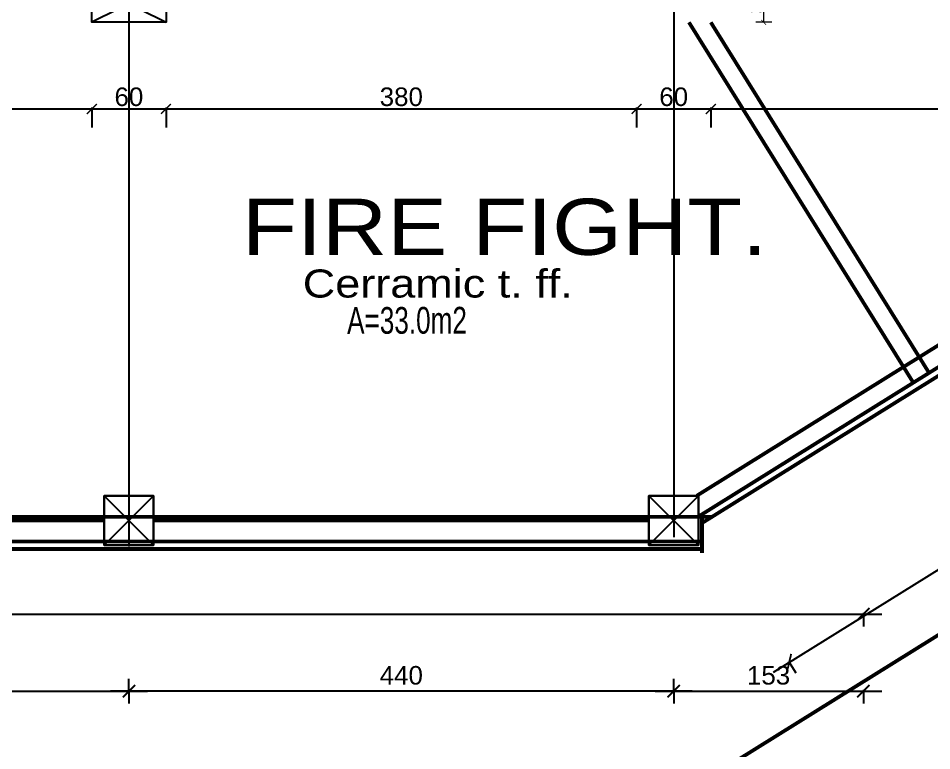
# Model space of a CAD drawing. Extents: x 250879 to 348495, y -51522 to -9360.
# Drawn here: x 308673 to 309412, y -23697 to -23105 of the extents above; entities that cross this region are included whole.
import ezdxf

# ---------------------------------------------------------------- set-up
doc = ezdxf.new("R2010")
doc.units = 0
doc.layers.get('0').update_dxf_attribs({"linetype": 'CONTINUOUS'})
doc.layers.get('DEFPOINTS').update_dxf_attribs({"color": 9, "linetype": 'CONTINUOUS'})
for name, color, linetype, lineweight in [('A-text finishing', 6, 'CONTINUOUS', 13), ('A-text function', 30, 'CONTINUOUS', 20), ('dimention', 151, 'CONTINUOUS', 13)]:
    doc.layers.add(name, color=color, linetype=linetype, lineweight=lineweight)
for name, color, linetype in [('AXIS', 1, 'CONTINUOUS'), ('COLUMN', 5, 'CONTINUOUS'), ('TEXT', 3, 'CONTINUOUS'), ('WALL', 7, 'CONTINUOUS'), ('WALL1', 2, 'CONTINUOUS')]:
    doc.layers.add(name, color=color, linetype=linetype)
doc.styles.add('ARIAL', font='BOD_CR.TTF', dxfattribs={"width": 1.2})
doc.styles.get("Standard").update_dxf_attribs({"font": 'sanss___.ttf', "height": 15})
doc.styles.add('yon', font='ARIALN.TTF')
doc.dimstyles.new('CM', dxfattribs={"dimscale": 0, "dimtxt": 12, "dimasz": 0.4, "dimexe": 50, "dimexo": 1000, "dimgap": 0.03, "dimtad": 1, "dimdec": 0, "dimzin": 0, "dimdsep": 46, "dimtxsty": 'yon', "dimblk": 'Ar thick3', "dimcen": 3, "dimdle": 8, "dimse1": 1, "dimse2": 1, "dimclrd": 8, "dimclre": 8, "dimclrt": 30, "dimadec": 0, "dimazin": 0, "dimtfac": 1, "dimtdec": 0, "dimtix": 1, "dimtmove": 1, "dimatfit": 3, "dimfxl": 50, "dimtolj": 1, "dimtzin": 0, "dimlwd": 9, "dimarcsym": 0})
doc.dimstyles.get("Standard").update_dxf_attribs({"dimtxt": 15, "dimasz": 10, "dimexe": 10, "dimexo": 30, "dimgap": 5, "dimtad": 1, "dimdec": 0, "dimdsep": 46, "dimtxsty": 'Standard', "dimblk1": 'ARCHTICK', "dimblk2": 'ARCHTICK', "dimsah": 1, "dimcen": 2.5, "dimdle": 15, "dimclrd": 3, "dimclre": 3, "dimclrt": 3, "dimazin": 0, "dimtfac": 1, "dimtdec": 0, "dimtmove": 2, "dimatfit": 2, "dimldrblk": 'ARCHTICK', "dimfxl": 1.0455, "dimfxlon": 1, "dimtolj": 1, "dimtzin": 0, "dimarcsym": 0})
doc.dimstyles.new('STANDARD$0', dxfattribs={"dimscale": 0, "dimtxt": 12, "dimasz": 8, "dimexe": 15, "dimexo": 0.0625, "dimgap": 2, "dimtad": 1, "dimdec": 0, "dimzin": 0, "dimdsep": 46, "dimtxsty": 'Standard', "dimblk1": 'ARCHTICK', "dimblk2": 'ARCHTICK', "dimsah": 1, "dimcen": 0.09, "dimdle": 15, "dimclrd": 3, "dimclre": 3, "dimclrt": 3, "dimazin": 0, "dimtfac": 1, "dimtdec": 0, "dimtofl": 0, "dimtmove": 1, "dimatfit": 3, "dimldrblk": 'ARCHTICK', "dimfxl": 1.0455, "dimfxlon": 1, "dimtolj": 1, "dimtzin": 0, "dimarcsym": 0})

# ---------------------------------------------------------------- blocks, each defined once
blk = doc.blocks.new('_ARCHTICK')
at = {"color": 0, "linetype": 'ByBlock', "const_width": 0.15}
blk.add_lwpolyline([(-0.5, -0.5), (0.5, 0.5)], dxfattribs=at)
blk = doc.blocks.new('*D144')
at = {"layer": 'DEFPOINTS', "color": 0, "linetype": 'ByBlock', "ltscale": 3, "transparency": 16777216}
for p in [(308122.1, -23640.94), (308762.42, -23648.72), (308762.42, -23648.72)]:
    blk.add_point(p, dxfattribs=at)
at = {"layer": 'WALL1', "color": 3, "linetype": 'ByBlock', "lineweight": -2, "ltscale": 3, "transparency": 16777216}
for p, q in [((308762.42, -23648.72), (308762.42, -23638.72)), ((308107.1, -23648.72), (308777.42, -23648.72)), ((308122.1, -23648.72), (308122.1, -23658.72))]:
    blk.add_line(p, q, dxfattribs=at)
at = {"layer": 'WALL1', "color": 3, "linetype": 'ByBlock', "lineweight": -2, "ltscale": 3, "transparency": 16777216, "xscale": 10, "yscale": 10, "zscale": 10, "rotation": 180}
blk.add_blockref('_ARCHTICK', (308122.1, -23648.72), dxfattribs=at)
at = {"layer": 'WALL1', "color": 3, "linetype": 'ByBlock', "lineweight": -2, "ltscale": 3, "transparency": 16777216, "xscale": 10, "yscale": 10, "zscale": 10}
blk.add_blockref('_ARCHTICK', (308762.42, -23648.72), dxfattribs=at)
at = {"layer": 'WALL1', "color": 3, "linetype": 'ByBlock', "ltscale": 3, "transparency": 16777216, "insert": (308594.37, -23623.25), "char_height": 15, "attachment_point": 5}
blk.add_mtext('\\A1;640', dxfattribs=at)
blk = doc.blocks.new('*D151')
at = {"layer": 'DEFPOINTS', "color": 0, "linetype": 'ByBlock', "ltscale": 3, "transparency": 16777216}
for p in [(308762.42, -23640.94), (309202.9, -23640.94), (308762.42, -23648.72)]:
    blk.add_point(p, dxfattribs=at)
at = {"layer": 'WALL1', "color": 3, "linetype": 'ByBlock', "lineweight": -2, "ltscale": 3, "transparency": 16777216}
for p, q in [((309217.9, -23648.72), (308747.42, -23648.72)), ((308762.42, -23648.72), (308762.42, -23658.72)), ((309202.9, -23648.72), (309202.9, -23658.72))]:
    blk.add_line(p, q, dxfattribs=at)
at = {"layer": 'WALL1', "color": 3, "linetype": 'ByBlock', "lineweight": -2, "ltscale": 3, "transparency": 16777216, "xscale": 10, "yscale": 10, "zscale": 10, "rotation": 180}
blk.add_blockref('_ARCHTICK', (308762.42, -23648.72), dxfattribs=at)
at = {"layer": 'WALL1', "color": 3, "linetype": 'ByBlock', "lineweight": -2, "ltscale": 3, "transparency": 16777216, "xscale": 10, "yscale": 10, "zscale": 10}
blk.add_blockref('_ARCHTICK', (309202.9, -23648.72), dxfattribs=at)
at = {"layer": 'WALL1', "color": 3, "linetype": 'ByBlock', "ltscale": 3, "transparency": 16777216, "insert": (308982.66, -23636), "char_height": 15, "attachment_point": 5}
blk.add_mtext('\\A1;440', dxfattribs=at)
blk = doc.blocks.new('site77')
at = {"layer": 'WALL', "linetype": 'Continuous', "const_width": 3}
blk.add_lwpolyline([(159235.42, -36546.69), (160167.46, -35966.25)], dxfattribs=at)
blk = doc.blocks.new('COLUMN')
at = {"layer": 'AXIS'}
for p, q in [((236924.7, -9644.26), (236984.7, -9674.26)), ((236984.7, -9644.26), (236924.7, -9674.26))]:
    blk.add_line(p, q, dxfattribs=at)
at = {"layer": 'COLUMN'}
blk.add_lwpolyline([(236924.7, -9644.26), (236984.7, -9644.26), (236984.7, -9674.26), (236924.7, -9674.26)], close=True, dxfattribs=at)
blk = doc.blocks.new('AXISG')
at = {"layer": 'AXIS'}
blk.add_line((307035.68, -19949.16), (307035.68, -23531.69), dxfattribs=at)
at = {"layer": 'WALL', "linetype": 'Continuous'}
blk.add_blockref('COLUMN', (70080.98, -13433.91), dxfattribs=at)
blk = doc.blocks.new('*D1183')
at = {"layer": 'DEFPOINTS', "color": 0, "linetype": 'ByBlock', "ltscale": 3, "transparency": 16777216}
for p in [(307546.62, -23527.79), (309356.33, -23527.79), (309356.33, -23586.48)]:
    blk.add_point(p, dxfattribs=at)
at = {"layer": 'WALL1', "color": 3, "linetype": 'ByBlock', "lineweight": -2, "ltscale": 3, "transparency": 16777216}
for p, q in [((307531.62, -23586.48), (309371.33, -23586.48)), ((307546.62, -23585.43), (307546.62, -23596.48)), ((309356.33, -23585.43), (309356.33, -23596.48))]:
    blk.add_line(p, q, dxfattribs=at)
at = {"layer": 'WALL1', "color": 3, "linetype": 'ByBlock', "lineweight": -2, "ltscale": 3, "transparency": 16777216, "xscale": 10, "yscale": 10, "zscale": 10, "rotation": 180}
blk.add_blockref('_ARCHTICK', (307546.62, -23586.48), dxfattribs=at)
at = {"layer": 'WALL1', "color": 3, "linetype": 'ByBlock', "lineweight": -2, "ltscale": 3, "transparency": 16777216, "xscale": 10, "yscale": 10, "zscale": 10}
blk.add_blockref('_ARCHTICK', (309356.33, -23586.48), dxfattribs=at)
at = {"layer": 'WALL1', "color": 3, "linetype": 'ByBlock', "ltscale": 3, "transparency": 16777216, "insert": (308628.16, -23573.75), "char_height": 15, "attachment_point": 5}
blk.add_mtext('\\A1;1810', dxfattribs=at)
blk = doc.blocks.new('*D1184')
at = {"layer": 'DEFPOINTS', "color": 0, "linetype": 'ByBlock', "ltscale": 3, "transparency": 16777216}
for p in [(309844.23, -23127.7), (309914.46, -23240.47), (309226.07, -23512.66)]:
    blk.add_point(p, dxfattribs=at)
at = {"layer": 'WALL1', "color": 3, "linetype": 'ByBlock', "lineweight": -2, "ltscale": 3, "transparency": 16777216}
for p, q in [((309283.57, -23633.36), (309927.19, -23232.54)), ((309913.9, -23239.58), (309919.74, -23248.96)), ((309295.75, -23624.55), (309301.59, -23633.92))]:
    blk.add_line(p, q, dxfattribs=at)
at = {"layer": 'WALL1', "color": 3, "linetype": 'ByBlock', "lineweight": -2, "ltscale": 3, "transparency": 16777216, "xscale": 10, "yscale": 10, "zscale": 10}
for p, rotation in [((309914.46, -23240.47), 31.91311431411697), ((309296.3, -23625.44), 211.913114314117)]:
    blk.add_blockref('_ARCHTICK', p, dxfattribs=dict(at, rotation=rotation))
at = {"layer": 'WALL1', "color": 3, "linetype": 'ByBlock', "ltscale": 3, "transparency": 16777216, "insert": (309598.65, -23422.15), "char_height": 15, "attachment_point": 5, "rotation": 31.91311}
blk.add_mtext('\\A1;728', dxfattribs=at)
blk = doc.blocks.new('*D1206')
at = {"layer": 'DEFPOINTS', "color": 0, "linetype": 'Continuous', "transparency": 16777216}
for p in [(308552.58, -23108), (308732.42, -23108), (308732.42, -23178.04)]:
    blk.add_point(p, dxfattribs=at)
at = {"layer": 'WALL', "color": 3, "linetype": 'Continuous', "lineweight": -2, "transparency": 16777216}
for p, q in [((308537.58, -23178.04), (308747.42, -23178.04)), ((308552.58, -23176.99), (308552.58, -23193.04)), ((308732.42, -23176.99), (308732.42, -23193.04))]:
    blk.add_line(p, q, dxfattribs=at)
at = {"layer": 'WALL', "color": 3, "linetype": 'Continuous', "lineweight": -2, "transparency": 16777216, "xscale": 8, "yscale": 8, "zscale": 8, "rotation": 180}
blk.add_blockref('_ARCHTICK', (308552.58, -23178.04), dxfattribs=at)
at = {"layer": 'WALL', "color": 3, "linetype": 'Continuous', "lineweight": -2, "transparency": 16777216, "xscale": 8, "yscale": 8, "zscale": 8}
blk.add_blockref('_ARCHTICK', (308732.42, -23178.04), dxfattribs=at)
at = {"layer": 'WALL', "color": 3, "linetype": 'Continuous', "transparency": 16777216, "insert": (308642.5, -23168.31), "char_height": 15, "attachment_point": 5}
blk.add_mtext('\\A1;180', dxfattribs=at)
blk = doc.blocks.new('*D1207')
at = {"layer": 'DEFPOINTS', "color": 0, "linetype": 'Continuous', "transparency": 16777216}
for p in [(308732.42, -23108), (308792.42, -23108), (308792.42, -23178.04)]:
    blk.add_point(p, dxfattribs=at)
at = {"layer": 'WALL', "color": 3, "linetype": 'Continuous', "lineweight": -2, "transparency": 16777216}
for p, q in [((308717.42, -23178.04), (308807.42, -23178.04)), ((308732.42, -23176.99), (308732.42, -23193.04)), ((308792.42, -23176.99), (308792.42, -23193.04))]:
    blk.add_line(p, q, dxfattribs=at)
at = {"layer": 'WALL', "color": 3, "linetype": 'Continuous', "lineweight": -2, "transparency": 16777216, "xscale": 8, "yscale": 8, "zscale": 8, "rotation": 180}
blk.add_blockref('_ARCHTICK', (308732.42, -23178.04), dxfattribs=at)
at = {"layer": 'WALL', "color": 3, "linetype": 'Continuous', "lineweight": -2, "transparency": 16777216, "xscale": 8, "yscale": 8, "zscale": 8}
blk.add_blockref('_ARCHTICK', (308792.42, -23178.04), dxfattribs=at)
at = {"layer": 'WALL', "color": 3, "linetype": 'Continuous', "transparency": 16777216, "insert": (308762.42, -23168.3), "char_height": 15, "attachment_point": 5}
blk.add_mtext('\\A1;60', dxfattribs=at)
blk = doc.blocks.new('*D1208')
at = {"layer": 'DEFPOINTS', "color": 0, "linetype": 'Continuous', "transparency": 16777216}
for p in [(308792.42, -23108), (309172.9, -23108), (309172.9, -23178.04)]:
    blk.add_point(p, dxfattribs=at)
at = {"layer": 'WALL', "color": 3, "linetype": 'Continuous', "lineweight": -2, "transparency": 16777216}
for p, q in [((308777.42, -23178.04), (309187.9, -23178.04)), ((308792.42, -23176.99), (308792.42, -23193.04)), ((309172.9, -23176.99), (309172.9, -23193.04))]:
    blk.add_line(p, q, dxfattribs=at)
at = {"layer": 'WALL', "color": 3, "linetype": 'Continuous', "lineweight": -2, "transparency": 16777216, "xscale": 8, "yscale": 8, "zscale": 8, "rotation": 180}
blk.add_blockref('_ARCHTICK', (308792.42, -23178.04), dxfattribs=at)
at = {"layer": 'WALL', "color": 3, "linetype": 'Continuous', "lineweight": -2, "transparency": 16777216, "xscale": 8, "yscale": 8, "zscale": 8}
blk.add_blockref('_ARCHTICK', (309172.9, -23178.04), dxfattribs=at)
at = {"layer": 'WALL', "color": 3, "linetype": 'Continuous', "transparency": 16777216, "insert": (308982.66, -23168.3), "char_height": 15, "attachment_point": 5}
blk.add_mtext('\\A1;380', dxfattribs=at)
blk = doc.blocks.new('*D1209')
at = {"layer": 'DEFPOINTS', "color": 0, "linetype": 'Continuous', "transparency": 16777216}
for p in [(309172.9, -23108), (309232.9, -23108), (309232.9, -23178.04)]:
    blk.add_point(p, dxfattribs=at)
at = {"layer": 'WALL', "color": 3, "linetype": 'Continuous', "lineweight": -2, "transparency": 16777216}
for p, q in [((309157.9, -23178.04), (309247.9, -23178.04)), ((309172.9, -23176.99), (309172.9, -23193.04)), ((309232.9, -23176.99), (309232.9, -23193.04))]:
    blk.add_line(p, q, dxfattribs=at)
at = {"layer": 'WALL', "color": 3, "linetype": 'Continuous', "lineweight": -2, "transparency": 16777216, "xscale": 8, "yscale": 8, "zscale": 8, "rotation": 180}
blk.add_blockref('_ARCHTICK', (309172.9, -23178.04), dxfattribs=at)
at = {"layer": 'WALL', "color": 3, "linetype": 'Continuous', "lineweight": -2, "transparency": 16777216, "xscale": 8, "yscale": 8, "zscale": 8}
blk.add_blockref('_ARCHTICK', (309232.9, -23178.04), dxfattribs=at)
at = {"layer": 'WALL', "color": 3, "linetype": 'Continuous', "transparency": 16777216, "insert": (309202.9, -23168.3), "char_height": 15, "attachment_point": 5}
blk.add_mtext('\\A1;60', dxfattribs=at)
blk = doc.blocks.new('*D1210')
at = {"layer": 'DEFPOINTS', "color": 0, "linetype": 'Continuous', "transparency": 16777216}
for p in [(309232.9, -23108), (309817.9, -23178.04), (309817.9, -23185.69)]:
    blk.add_point(p, dxfattribs=at)
at = {"layer": 'WALL', "color": 3, "linetype": 'Continuous', "lineweight": -2, "transparency": 16777216}
for p, q in [((309817.9, -23179.09), (309817.9, -23163.04)), ((309217.9, -23178.04), (309832.9, -23178.04)), ((309232.9, -23176.99), (309232.9, -23193.04))]:
    blk.add_line(p, q, dxfattribs=at)
at = {"layer": 'WALL', "color": 3, "linetype": 'Continuous', "lineweight": -2, "transparency": 16777216, "xscale": 8, "yscale": 8, "zscale": 8, "rotation": 180}
blk.add_blockref('_ARCHTICK', (309232.9, -23178.04), dxfattribs=at)
at = {"layer": 'WALL', "color": 3, "linetype": 'Continuous', "lineweight": -2, "transparency": 16777216, "xscale": 8, "yscale": 8, "zscale": 8}
blk.add_blockref('_ARCHTICK', (309817.9, -23178.04), dxfattribs=at)
at = {"layer": 'WALL', "color": 3, "linetype": 'Continuous', "transparency": 16777216, "insert": (309525.4, -23168.31), "char_height": 15, "attachment_point": 5}
blk.add_mtext('\\A1;585', dxfattribs=at)
blk = doc.blocks.new('*D1211')
at = {"layer": 'DEFPOINTS', "color": 0, "linetype": 'ByBlock', "ltscale": 3, "transparency": 16777216}
for p in [(309356.33, -23527.79), (309202.9, -23648.72), (309356.33, -23648.72)]:
    blk.add_point(p, dxfattribs=at)
at = {"layer": 'WALL1', "color": 3, "linetype": 'ByBlock', "lineweight": -2, "ltscale": 3, "transparency": 16777216}
for p, q in [((309202.9, -23648.72), (309202.9, -23638.72)), ((309187.9, -23648.72), (309371.33, -23648.72)), ((309356.33, -23647.68), (309356.33, -23658.72))]:
    blk.add_line(p, q, dxfattribs=at)
at = {"layer": 'WALL1', "color": 3, "linetype": 'ByBlock', "lineweight": -2, "ltscale": 3, "transparency": 16777216, "xscale": 10, "yscale": 10, "zscale": 10, "rotation": 180}
blk.add_blockref('_ARCHTICK', (309202.9, -23648.72), dxfattribs=at)
at = {"layer": 'WALL1', "color": 3, "linetype": 'ByBlock', "lineweight": -2, "ltscale": 3, "transparency": 16777216, "xscale": 10, "yscale": 10, "zscale": 10}
blk.add_blockref('_ARCHTICK', (309356.33, -23648.72), dxfattribs=at)
at = {"layer": 'WALL1', "color": 3, "linetype": 'ByBlock', "ltscale": 3, "transparency": 16777216, "insert": (309279.61, -23635.99), "char_height": 15, "attachment_point": 5}
blk.add_mtext('\\A1;153', dxfattribs=at)
blk = doc.blocks.new('Ar thick3')
at = {"layer": 'dimention'}
blk.add_line((0, 16.2), (0, -16.2), dxfattribs=at)
at = {"layer": 'dimention', "const_width": 1.5}
blk.add_lwpolyline([(-5, -5.1), (5, 4.9)], dxfattribs=at)
blk = doc.blocks.new('*D1219')
at = {"layer": 'DEFPOINTS', "color": 0, "linetype": 'Continuous', "transparency": 16777216}
for p in [(309232.9, -23078), (309275.69, -23078), (309232.9, -23108)]:
    blk.add_point(p, dxfattribs=at)
at = {"layer": 'WALL', "color": 8, "linetype": 'Continuous', "lineweight": 9, "transparency": 16777216}
blk.add_line((309275.69, -23107.6), (309275.69, -23078.4), dxfattribs=at)
at = {"layer": 'WALL', "color": 8, "linetype": 'Continuous', "lineweight": 9, "transparency": 16777216, "xscale": 0.4, "yscale": 0.4, "zscale": 0.4}
for p, rotation in [((309275.69, -23078), 90), ((309275.69, -23108), 270)]:
    blk.add_blockref('Ar thick3', p, dxfattribs=dict(at, rotation=rotation))
at = {"layer": 'WALL', "color": 30, "linetype": 'Continuous', "transparency": 16777216, "insert": (309269.53, -23093), "char_height": 12, "attachment_point": 5, "rotation": 90, "style": 'yon'}
blk.add_mtext('\\A1;30', dxfattribs=at)

msp = doc.modelspace()

# ---------------------------------------------------------------- linework, layer by layer
at = {"layer": 'AXIS'}
for p, q in [((308762.41953, -19874.391), (308762.41953, -23531.69157)), ((309202.89641, -19873.99297), (309202.89641, -23524.12587))]:
    msp.add_line(p, q, dxfattribs=at)
at = {"layer": 'AXIS', "ltscale": 3}
for p, q in [((308782.41953, -23530.70422), (308742.41953, -23490.70422)), ((308742.41953, -23530.70422), (308782.41953, -23490.70422)), ((309222.89641, -23530.70422), (309182.89641, -23490.70422)), ((309182.89641, -23530.70422), (309222.89641, -23490.70422))]:
    msp.add_line(p, q, dxfattribs=at)
at = {"layer": 'COLUMN'}
for points in [[(308782.41953, -23530.70422), (308782.41953, -23490.70422), (308742.41953, -23490.70422), (308742.41953, -23530.70422), (308782.41953, -23530.70422)], [(308742.41953, -23530.70422), (308742.41953, -23490.70422), (308782.41953, -23490.70422), (308782.41953, -23530.70422), (308742.41953, -23530.70422)], [(309222.89641, -23530.70422), (309222.89641, -23490.70422), (309182.89641, -23490.70422), (309182.89641, -23530.70422), (309222.89641, -23530.70422)], [(309182.89641, -23530.70422), (309182.89641, -23490.70422), (309222.89641, -23490.70422), (309222.89641, -23530.70422), (309182.89641, -23530.70422)]]:
    msp.add_lwpolyline(points, dxfattribs=at)
at = {"layer": 'WALL', "linetype": 'Continuous', "ltscale": 3}
msp.add_lwpolyline([(309221.59951, -23490.70422, 3, 3, 0), (309818.1121, -23119.21837, 5, 5, 0), (309812.03352, -21709.2358, 5, 5, 0), (309736.83445, -21282.56907, 5, 5, 0.369665186), (309545.94881, -21116.24664, 5, 5, 0), (309232.87758, -21116.24664, 5, 5, 0)], format="xyseb", dxfattribs=at)
at = {"layer": 'WALL', "linetype": 'Continuous'}
for points in [[(309222.89641, -23507.56751, 3, 3, 0), (309838.22558, -23124.36339, 5, 5, 0), (309832.147, -21759.25287, 5, 5, 0)], [(309226.06821, -23512.66061, 3, 3, 0), (309844.22558, -23127.6952, 5, 5, 0), (309838.147, -21759.25287, 5, 5, 0)]]:
    msp.add_lwpolyline(points, format="xyseb", dxfattribs=at)
at = {"layer": 'WALL', "linetype": 'Continuous', "const_width": 3}
for points in [[(309215.22546, -23107.99755), (309396.66823, -23399.34888)], [(309232.89641, -23107.99755), (309409.40099, -23391.41939)], [(307546.62373, -23507.78961), (309233.88981, -23507.78961)], [(309225.80829, -23505.7541), (309225.80829, -23537.13039)]]:
    msp.add_lwpolyline(points, dxfattribs=at)
at = {"layer": 'WALL', "linetype": 'Continuous', "ltscale": 3, "const_width": 3}
for points in [[(309233.88981, -23507.78961), (307546.62373, -23507.78961)], [(308142.10061, -23510.70422), (308742.41953, -23510.70422)], [(308782.41953, -23510.70422), (309182.89641, -23510.70422)], [(309225.80829, -23527.78961), (307546.62373, -23527.78961)]]:
    msp.add_lwpolyline(points, dxfattribs=at)
at = {"layer": 'WALL', "color": 6, "linetype": 'Continuous', "const_width": 3}
msp.add_lwpolyline([(309225.80829, -23533.78961), (307546.62373, -23533.78961)], dxfattribs=at)

# ---------------------------------------------------------------- block references
at = {"layer": 'WALL', "linetype": 'Continuous'}
for name, p in [('AXISG', (1726.73997, 0.16459)), ('site77', (149915.93692, 12778.02515))]:
    msp.add_blockref(name, p, dxfattribs=at)

# ---------------------------------------------------------------- texts
at = {"layer": 'A-text finishing', "style": 'ARIAL', "width": 1.2}
msp.add_text('Cerramic t. ff.', height=22.68, dxfattribs=at).set_placement((308902.9772, -23330.52243))
at = {"layer": 'A-text function', "insert": (308853.95694, -23250.63728), "char_height": 45.36, "width": 1374.19264, "attachment_point": 1, "style": 'ARIAL'}
msp.add_mtext('FIRE FIGHT.', dxfattribs=at)
at = {"layer": 'TEXT', "width": 0.7}
msp.add_text('A=33.0m2', height=21.6, rotation=0.12694545, dxfattribs=at).set_placement((308938.88012, -23359.85623))

# ---------------------------------------------------------------- dimensions: what is measured, and where the dimension line sits
at = {"layer": 'WALL', "linetype": 'Continuous'}
dim = msp.add_linear_dim(base=(309275.69024, -23077.99755), p1=(309232.89641, -23107.99755), p2=(309232.89641, -23077.99755), angle=90, dimstyle='CM', override={"dimscale": 1}, dxfattribs=at)
dim.commit()
dim.dimension.update_dxf_attribs({"geometry": '*D1219', "text_midpoint": (309269.53336, -23092.99755)})
for base, p1, p2, picture, middle in [((308732.41953, -23178.04014), (308552.57749, -23107.99755), (308732.41953, -23107.99755), '*D1206', (308642.49851, -23168.3138)), ((308792.41953, -23178.04014), (308732.41953, -23107.99755), (308792.41953, -23107.99755), '*D1207', (308762.41953, -23168.30351)), ((309172.89641, -23178.04014), (308792.41953, -23107.99755), (309172.89641, -23107.99755), '*D1208', (308982.65797, -23168.30351)), ((309232.89641, -23178.04014), (309172.89641, -23107.99755), (309232.89641, -23107.99755), '*D1209', (309202.89641, -23168.30351)), ((309817.89641, -23178.04014), (309232.89641, -23107.99755), (309817.89641, -23185.69427), '*D1210', (309525.39641, -23168.3138))]:
    dim = msp.add_linear_dim(base=base, p1=p1, p2=p2, dimstyle='STANDARD$0', override={"dimscale": 1}, dxfattribs=at)
    dim.commit()
    dim.dimension.update_dxf_attribs({"geometry": picture, "text_midpoint": middle})
at = {"layer": 'WALL1', "linetype": 'ByBlock', "ltscale": 3}
dim = msp.add_aligned_dim(p1=(309226.06821, -23512.66061), p2=(309844.22558, -23127.6952), distance=-132.8554, dimstyle='STANDARD$0', override={"dimscale": 1, "dimtxt": 15, "dimasz": 10, "dimexe": 10, "dimexo": 30, "dimgap": 5, "dimzin": 8, "dimcen": 2.5, "dimtofl": 1, "dimatfit": 2}, dxfattribs=at)
dim.commit()
dim.dimension.update_dxf_attribs({"geometry": '*D1184', "text_midpoint": (309598.65104, -23422.14954)})
for base, p1, p2, dimstyle, override, picture, middle in [((309356.3324, -23586.47719), (307546.62373, -23527.78961), (309356.3324, -23527.78961), 'STANDARD$0', {"dimscale": 1, "dimtxt": 15, "dimasz": 10, "dimexe": 10, "dimexo": 30, "dimgap": 5, "dimzin": 8, "dimcen": 2.5, "dimtofl": 1, "dimatfit": 2}, '*D1183', (308628.15607, -23586.47719)), ((308762.41953, -23648.72446), (308122.10061, -23640.93675), (308762.41953, -23648.72446), 'Standard', {"dimtmove": 1}, '*D144', (308594.36965, -23635.98784))]:
    dim = msp.add_linear_dim(base=base, p1=p1, p2=p2, dimstyle=dimstyle, override=override, dxfattribs=at)
    dim.commit()
    dim.dimension.update_dxf_attribs({"geometry": picture, "text_midpoint": middle, "dimtype": 160})
dim = msp.add_linear_dim(base=(309356.3324, -23648.72446), p1=(309202.89641, -23648.72446), p2=(309356.3324, -23527.78961), dimstyle='STANDARD$0', override={"dimscale": 1, "dimtxt": 15, "dimasz": 10, "dimexe": 10, "dimexo": 30, "dimgap": 5, "dimzin": 8, "dimcen": 2.5, "dimtofl": 1, "dimtmove": 2, "dimatfit": 2}, dxfattribs=at)
dim.commit()
dim.dimension.update_dxf_attribs({"geometry": '*D1211', "text_midpoint": (309279.6144, -23635.98784)})
dim = msp.add_linear_dim(base=(308762.41953, -23648.72446), p1=(309202.89641, -23640.93675), p2=(308762.41953, -23640.93675), angle=180, dimstyle='Standard', dxfattribs=at)
dim.commit()
dim.dimension.update_dxf_attribs({"geometry": '*D151', "text_midpoint": (308982.65797, -23635.99812)})

doc.saveas('drawing.dxf')
